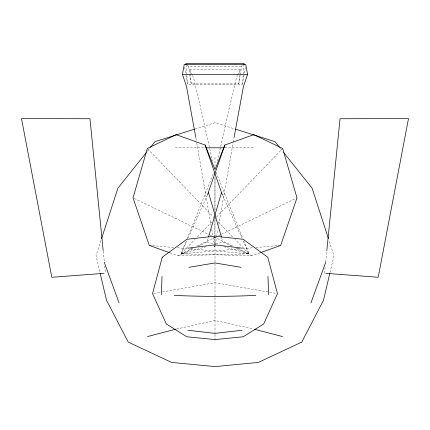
<?xml version="1.0" encoding="UTF-8"?>
<svg xmlns="http://www.w3.org/2000/svg" width="430" height="430" viewBox="0 0 430 430"><rect width="100%" height="100%" fill="white"/><g stroke="black" fill="none" stroke-linecap="round" stroke-linejoin="round"><path stroke-width="0.32" stroke-dasharray="2.15 1.61" d="M214.591 245.713L214.823 247.035L214.823 245.697M214.828 245.03L214.887 218.977M214.909 210.963L214.989 177.569M184.669 67.096L187.491 84.248L242.509 84.248L243.982 64.715M189.657 74.084L191.21 83.893L238.79 83.893L239.725 74.041M239.79 73.385L240.16 69.445L189.84 69.445L190.21 73.385M324.553 273.254L325.284 265.928M325.687 261.934L326.752 251.276M238.79 83.893L240.139 75.395M240.241 74.739L241.59 66.241L242.837 64.828M242.509 84.248L245.331 67.096M214.823 247.035L215.054 245.713M215.167 245.052L216.559 237.14M216.672 236.478L218.064 228.561M218.757 224.605L233.114 142.814M233.232 142.153L233.925 138.197M217.472 161.11L228.368 112.069L236.414 77.862L237.484 75.46M330.025 272.529L333.986 255.753L329.025 240.445M198.074 246.299L207.088 241.982L208.4 237.489M100.975 240.445L96.014 255.753L99.975 272.529M259.93 252.861L251.749 255.791L181.078 253.797L186.082 241.37M187.082 238.881L213.866 172.371M237.752 74.858L240.16 69.445M239.913 248.857L181.078 253.797L186.835 240.94M188.206 237.881L207.131 195.634M147.114 151.559L149.613 148.42M206.18 246.707L181.078 253.797L195.053 239.306M197.386 236.887L211.834 221.912M214.629 219.01L216.027 217.564M216.494 217.08L282.666 148.474M181.078 253.797L192.543 248.266M196.773 246.223L216.086 236.908M218.504 235.742L220.918 234.576M221.52 234.285L296.974 197.881M170.07 252.861L178.251 255.791L193.871 248.309M195.225 128.962L215 122.733L234.775 128.962M215.833 243.982L222.912 241.982L231.926 246.299M176.467 329.025L215 320.484L253.533 329.025M153.859 293.411L161.75 292.029M162.406 291.916L215 282.709L268.911 292.142M242.59 248.631L252.62 247.787M255.957 247.508L277.355 245.707M278.022 245.654L280.032 245.487M178.251 255.791L248.922 253.797L243.917 241.37M187.163 64.828L188.41 66.241L241.59 66.241M175.338 147.796L205.336 147.796M224.664 147.796L254.662 147.796M149.968 245.487L151.978 245.654M152.645 245.707L174.042 247.508M177.38 247.787L187.41 248.631M190.087 248.857L248.922 253.797L243.165 240.94M269.567 292.26L276.141 293.411M207.088 241.982L214.167 243.982M223.82 246.707L248.922 253.797L234.947 239.306M236.129 248.309L251.749 255.791M134.23 198.461L209.689 234.866M210.291 235.156L211.495 235.742M213.914 236.908L233.227 246.223M237.457 248.266L248.922 253.797M147.802 148.957L214.441 218.048M218.166 221.912L232.614 236.887M280.387 148.42L282.886 151.559M222.869 195.634L241.794 237.881M189.84 69.445L192.248 74.858M192.516 75.46L193.586 77.862L201.632 112.069L212.527 161.11M216.134 172.371L242.918 238.881M221.6 237.489L222.912 241.982M195.924 138.197L196.612 142.153M196.725 142.814L211.044 225.266M211.727 229.222L212.99 236.478M213.103 237.14L214.479 245.052M188.41 66.241L189.549 73.433M103.248 251.276L104.313 261.934M104.716 265.928L105.447 273.254M190.275 74.041L191.21 83.893M186.018 64.715L187.491 84.248M215 157.235L215 165.948M215 177.278L215 210.963M215 218.666L215 333.906M215 334.535L215 341.243"/><path stroke-width="0.64" d="M161.384 294.711L162.029 276.442M243.982 64.715L244.079 63.409L185.921 63.409L186.018 64.715M326.821 250.609L340.033 118.75L408.5 118.61L378.207 277.264L325.875 273.351M234.044 137.535L243.461 86.462L247.551 74.39L245.767 64.457L184.233 64.457L182.449 74.39L186.496 86.462L195.811 137.535M329.875 273.174L323.473 300.28L301.779 342.097L258.392 362.415L215 366.591L171.608 362.415L128.221 342.097L106.527 300.28L100.126 273.174M208.582 236.849L221.498 192.575L205.121 145.023L176.171 134.66L147.334 148.474L133.026 197.881L149.301 245.428L169.441 252.636M101.593 238.532L117.917 188.152L146.281 152.602M207.405 195.021L224.879 145.023L253.829 134.66L282.666 148.474L296.974 197.881L280.699 245.428L260.558 252.636M310.938 302.87L325.763 262.219M215.118 169.264L224.879 145.023M150.452 147.377L155.036 141.626L194.586 129.161M147.447 336.583L175.816 329.17M188.921 267.32L215 262.961L241.079 267.32M187.867 248.164L215 244.874L242.133 248.164M242.133 330.267L215 333.374L187.867 330.267M104.124 273.351L51.793 277.264L21.5 118.61L89.967 118.75L103.178 250.609M255.802 295.394C228.636 296.652 201.364 296.652 174.198 295.394M182.449 74.39L247.551 74.39M206.002 147.796L223.998 147.796M254.184 329.17L282.553 336.583M235.414 129.161L274.964 141.626L279.548 147.377M283.719 152.602L312.083 188.152L328.407 238.532M221.498 192.575L222.595 195.021M205.121 145.023L214.882 169.264M104.237 262.219L119.062 302.87M208.502 192.575L221.418 236.849M267.971 276.442L268.616 294.711M162.234 257.215L152.542 293.642L166.319 323.973L186.808 336.776L215 339.582L243.192 336.776L263.681 323.973L277.458 293.642L267.766 257.215L243.192 239.3L215 236.199L186.808 239.3L162.234 257.215"/></g></svg>
